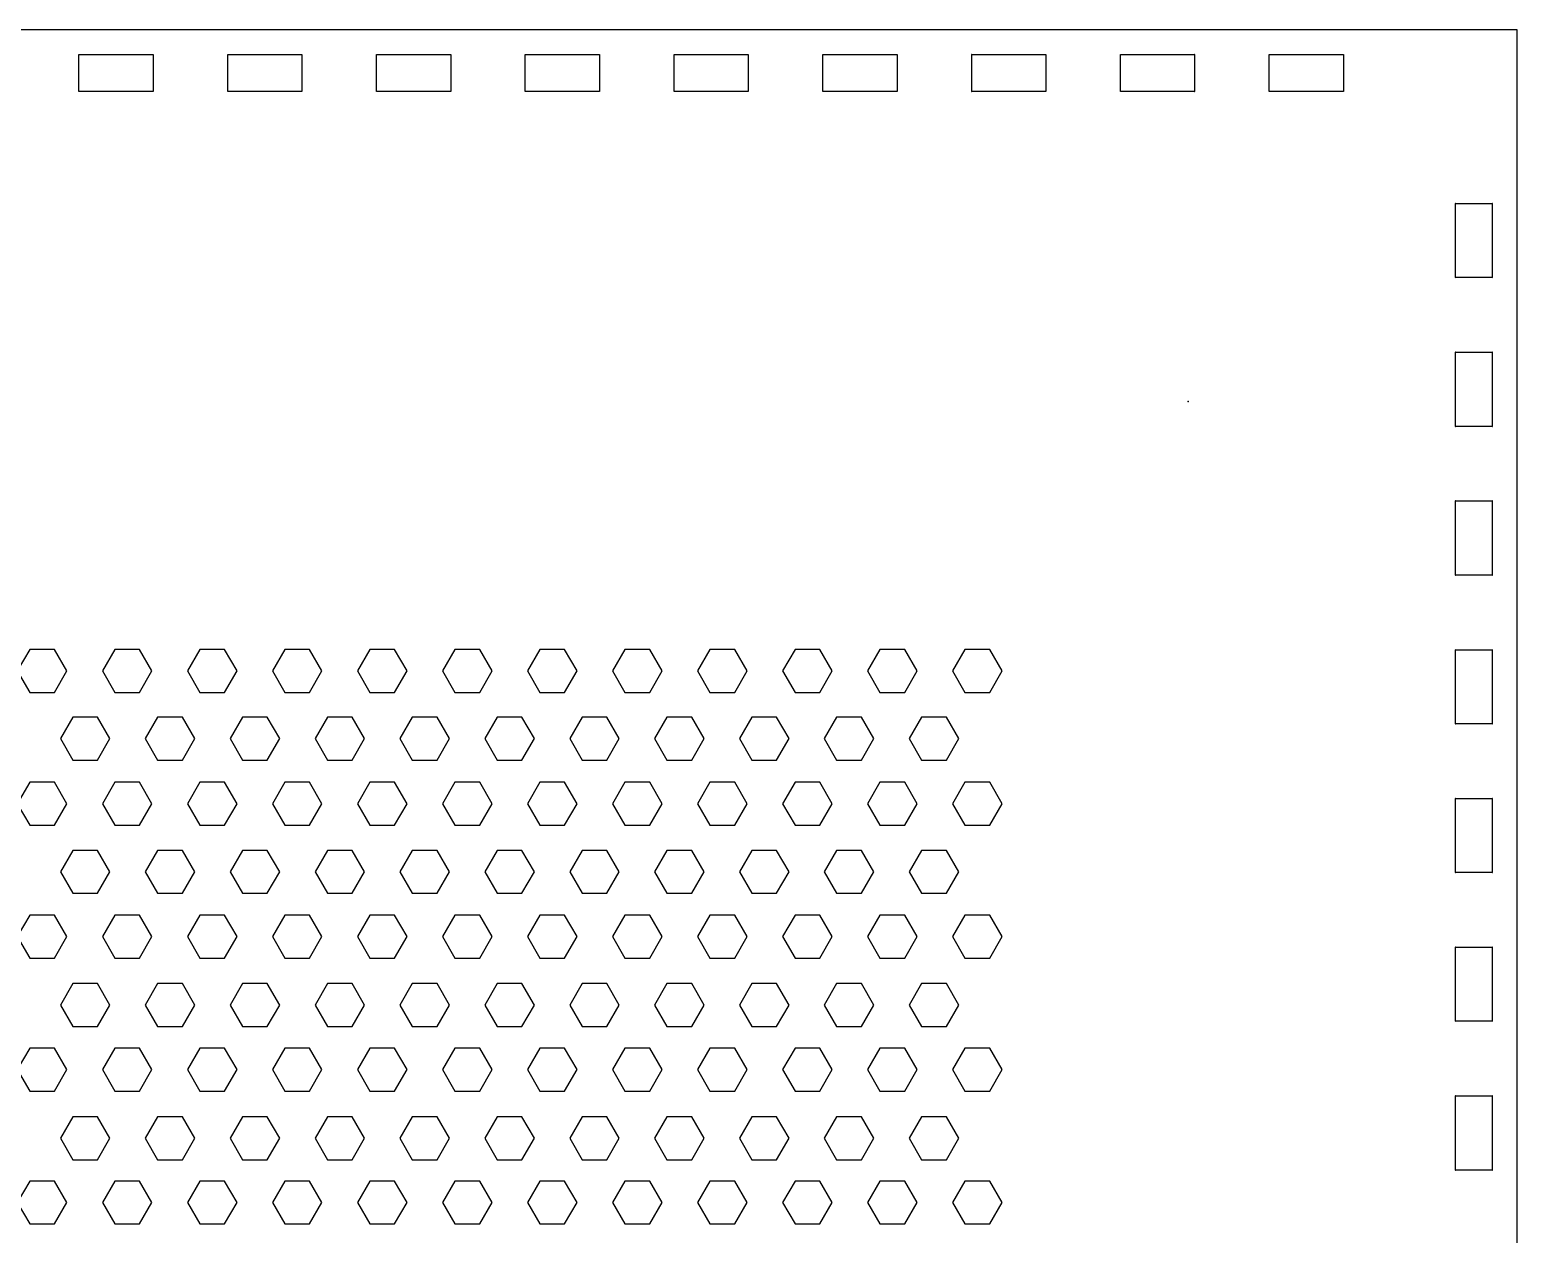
# Model space of a CAD drawing. Header units: millimetres. Extents: x 0 to 382, y -305 to 30.
# Drawn here: x 261.6 to 381.5, y -97.2 to 0 of the extents above; entities that cross this region are included whole.
import ezdxf

# ---------------------------------------------------------------- set-up
doc = ezdxf.new("R2010")
doc.units = ezdxf.units.MM
doc.header["$MEASUREMENT"] = 0
for name, color, linetype in [('boite_babycare v9_Sketch1', 7, 'Continuous'), ('boite_babycare v9_Sketch11', 7, 'Continuous'), ('boite_babycare v9_Sketch3', 7, 'Continuous')]:
    doc.layers.add(name, color=color, linetype=linetype)

msp = doc.modelspace()

# ---------------------------------------------------------------- linework, layer by layer
at = {"layer": 'boite_babycare v9_Sketch1'}
for p, q in [((381.53, 0), (191.53, 0)), ((381.54, -190.01), (381.54, -0.01)), ((265.54, -2.01), (268.53, -2.01)), ((265.54, -4.99), (265.54, -2.01)), ((268.53, -2.01), (271.52, -2.01)), ((271.52, -2.01), (271.52, -4.99)), ((277.54, -2.01), (280.53, -2.01)), ((277.54, -4.99), (277.54, -2.01)), ((280.53, -2.01), (283.52, -2.01)), ((283.52, -2.01), (283.52, -4.99)), ((289.54, -4.99), (289.54, -2.01)), ((289.54, -2.01), (292.53, -2.01)), ((292.53, -2.01), (295.52, -2.01)), ((295.52, -2.01), (295.52, -4.99)), ((301.54, -4.99), (301.54, -2.01)), ((301.54, -2.01), (304.53, -2.01)), ((304.53, -2.01), (307.52, -2.01)), ((307.52, -2.01), (307.52, -4.99)), ((313.54, -4.99), (313.54, -2.01)), ((313.54, -2.01), (316.53, -2.01)), ((316.53, -2.01), (319.52, -2.01)), ((319.52, -2.01), (319.52, -4.99)), ((325.54, -4.99), (325.54, -2.01)), ((325.54, -2.01), (328.53, -2.01)), ((328.53, -2.01), (331.52, -2.01)), ((331.52, -2.01), (331.52, -4.99)), ((337.54, -2.01), (340.53, -2.01)), ((337.54, -4.99), (337.54, -2.01)), ((340.53, -2.01), (343.52, -2.01)), ((343.52, -2.01), (343.52, -4.99)), ((349.54, -4.99), (349.54, -2.01)), ((349.54, -2.01), (352.53, -2.01)), ((352.53, -2.01), (355.52, -2.01)), ((355.52, -2.01), (355.52, -4.99)), ((361.54, -4.99), (361.54, -2.01)), ((361.54, -2.01), (364.53, -2.01)), ((364.53, -2.01), (367.52, -2.01)), ((367.52, -2.01), (367.52, -4.99)), ((271.52, -4.99), (265.54, -4.99)), ((283.52, -4.99), (277.54, -4.99)), ((295.52, -4.99), (289.54, -4.99)), ((307.52, -4.99), (301.54, -4.99)), ((319.52, -4.99), (313.54, -4.99)), ((331.52, -4.99), (325.54, -4.99)), ((343.52, -4.99), (337.54, -4.99)), ((355.52, -4.99), (349.54, -4.99)), ((367.52, -4.99), (361.54, -4.99)), ((376.55, -14.02), (379.53, -14.02)), ((376.55, -20), (376.55, -14.02)), ((379.53, -14.02), (379.53, -17.01)), ((379.53, -17.01), (379.53, -20)), ((379.53, -20), (376.55, -20)), ((376.55, -26.02), (379.53, -26.02)), ((376.55, -32), (376.55, -26.02)), ((379.53, -26.02), (379.53, -29.01)), ((379.53, -29.01), (379.53, -32)), ((379.53, -32), (376.55, -32)), ((376.55, -44), (376.55, -38.02)), ((376.55, -38.02), (379.53, -38.02)), ((379.53, -38.02), (379.53, -41.01)), ((379.53, -41.01), (379.53, -44)), ((379.53, -44), (376.55, -44)), ((376.55, -50.02), (379.53, -50.02)), ((376.55, -56), (376.55, -50.02)), ((379.53, -50.02), (379.53, -53.01)), ((379.53, -53.01), (379.53, -56)), ((379.53, -56), (376.55, -56)), ((376.55, -62.02), (379.53, -62.02)), ((376.55, -68), (376.55, -62.02)), ((379.53, -62.02), (379.53, -65.01)), ((379.53, -65.01), (379.53, -68)), ((379.53, -68), (376.55, -68)), ((376.55, -80), (376.55, -74.02)), ((376.55, -74.02), (379.53, -74.02)), ((379.53, -74.02), (379.53, -77.01)), ((379.53, -77.01), (379.53, -80)), ((379.53, -80), (376.55, -80)), ((376.55, -92), (376.55, -86.02)), ((376.55, -86.02), (379.53, -86.02)), ((379.53, -86.02), (379.53, -89.01)), ((379.53, -89.01), (379.53, -92)), ((379.53, -92), (376.55, -92))]:
    msp.add_line(p, q, dxfattribs=at)
for points in [[(381.54, -0.01), (381.54, 0), (381.54, 0), (381.53, 0)], [(265.54, -2.01), (265.54, -2), (265.53, -2.01), (265.54, -2.01)], [(271.52, -2.01), (271.53, -2.01), (271.52, -2), (271.52, -2.01)], [(277.54, -2.01), (277.54, -2), (277.53, -2.01), (277.54, -2.01)], [(283.52, -2.01), (283.53, -2.01), (283.52, -2), (283.52, -2.01)], [(289.54, -2.01), (289.54, -2), (289.53, -2.01), (289.54, -2.01)], [(295.52, -2.01), (295.53, -2.01), (295.52, -2), (295.52, -2.01)], [(301.54, -2.01), (301.54, -2), (301.53, -2.01), (301.54, -2.01)], [(307.52, -2.01), (307.53, -2.01), (307.52, -2), (307.52, -2.01)], [(313.54, -2.01), (313.54, -2), (313.53, -2.01), (313.54, -2.01)], [(319.52, -2.01), (319.53, -2.01), (319.52, -2), (319.52, -2.01)], [(325.54, -2.01), (325.54, -2), (325.53, -2.01), (325.54, -2.01)], [(331.52, -2.01), (331.53, -2.01), (331.52, -2), (331.52, -2.01)], [(337.54, -2.01), (337.54, -2), (337.53, -2.01), (337.54, -2.01)], [(343.52, -2.01), (343.53, -2.01), (343.52, -2), (343.52, -2.01)], [(349.54, -2.01), (349.54, -2), (349.53, -2.01), (349.54, -2.01)], [(355.52, -2.01), (355.53, -2.01), (355.52, -2), (355.52, -2.01)], [(361.54, -2.01), (361.54, -2), (361.53, -2.01), (361.54, -2.01)], [(367.52, -2.01), (367.53, -2.01), (367.52, -2), (367.52, -2.01)], [(265.54, -4.99), (265.53, -4.99), (265.54, -5), (265.54, -4.99)], [(271.52, -4.99), (271.52, -5), (271.53, -4.99), (271.52, -4.99)], [(277.54, -4.99), (277.53, -4.99), (277.54, -5), (277.54, -4.99)], [(283.52, -4.99), (283.52, -5), (283.53, -4.99), (283.52, -4.99)], [(289.54, -4.99), (289.53, -4.99), (289.54, -5), (289.54, -4.99)], [(295.52, -4.99), (295.52, -5), (295.53, -4.99), (295.52, -4.99)], [(301.54, -4.99), (301.53, -4.99), (301.54, -5), (301.54, -4.99)], [(307.52, -4.99), (307.52, -5), (307.53, -4.99), (307.52, -4.99)], [(313.54, -4.99), (313.53, -4.99), (313.54, -5), (313.54, -4.99)], [(319.52, -4.99), (319.52, -5), (319.53, -4.99), (319.52, -4.99)], [(325.54, -4.99), (325.53, -4.99), (325.54, -5), (325.54, -4.99)], [(331.52, -4.99), (331.52, -5), (331.53, -4.99), (331.52, -4.99)], [(337.54, -4.99), (337.53, -4.99), (337.54, -5), (337.54, -4.99)], [(343.52, -4.99), (343.52, -5), (343.53, -4.99), (343.52, -4.99)], [(349.54, -4.99), (349.53, -4.99), (349.54, -5), (349.54, -4.99)], [(355.52, -4.99), (355.52, -5), (355.53, -4.99), (355.52, -4.99)], [(361.54, -4.99), (361.53, -4.99), (361.54, -5), (361.54, -4.99)], [(367.52, -4.99), (367.52, -5), (367.53, -4.99), (367.52, -4.99)], [(376.55, -14.02), (376.55, -14.01), (376.54, -14.02), (376.55, -14.02)], [(379.53, -14.02), (379.54, -14.02), (379.53, -14.01), (379.53, -14.02)], [(376.55, -20), (376.54, -20), (376.55, -20.01), (376.55, -20)], [(379.53, -20), (379.53, -20.01), (379.54, -20), (379.53, -20)], [(376.55, -26.02), (376.55, -26.01), (376.54, -26.02), (376.55, -26.02)], [(379.53, -26.02), (379.54, -26.02), (379.53, -26.01), (379.53, -26.02)], [(376.55, -32), (376.54, -32), (376.55, -32.01), (376.55, -32)], [(379.53, -32), (379.53, -32.01), (379.54, -32), (379.53, -32)], [(376.55, -38.02), (376.55, -38.01), (376.54, -38.02), (376.55, -38.02)], [(379.53, -38.02), (379.54, -38.02), (379.53, -38.01), (379.53, -38.02)], [(376.55, -44), (376.54, -44), (376.55, -44.01), (376.55, -44)], [(379.53, -44), (379.53, -44.01), (379.54, -44), (379.53, -44)], [(376.55, -50.02), (376.55, -50.01), (376.54, -50.02), (376.55, -50.02)], [(379.53, -50.02), (379.54, -50.02), (379.53, -50.01), (379.53, -50.02)], [(376.55, -56), (376.54, -56), (376.55, -56.01), (376.55, -56)], [(379.53, -56), (379.53, -56.01), (379.54, -56), (379.53, -56)], [(376.55, -62.02), (376.55, -62.01), (376.54, -62.02), (376.55, -62.02)], [(379.53, -62.02), (379.54, -62.02), (379.53, -62.01), (379.53, -62.02)], [(376.55, -68), (376.54, -68), (376.55, -68.01), (376.55, -68)], [(379.53, -68), (379.53, -68.01), (379.54, -68), (379.53, -68)], [(376.55, -74.02), (376.55, -74.01), (376.54, -74.02), (376.55, -74.02)], [(379.53, -74.02), (379.54, -74.02), (379.53, -74.01), (379.53, -74.02)], [(376.55, -80), (376.54, -80), (376.55, -80.01), (376.55, -80)], [(379.53, -80), (379.53, -80.01), (379.54, -80), (379.53, -80)], [(376.55, -86.02), (376.55, -86.01), (376.54, -86.02), (376.55, -86.02)], [(379.53, -86.02), (379.54, -86.02), (379.53, -86.01), (379.53, -86.02)], [(376.55, -92), (376.54, -92), (376.55, -92.01), (376.55, -92)], [(379.53, -92), (379.53, -92.01), (379.54, -92), (379.53, -92)]]:
    msp.add_open_spline(points, degree=3, dxfattribs=at)
at = {"layer": 'boite_babycare v9_Sketch11'}
for p, q in [((261.57, -50), (260.57, -51.73)), ((261.57, -50), (260.57, -51.73)), ((263.57, -50), (261.57, -50)), ((263.57, -50), (261.57, -50)), ((264.57, -51.73), (263.57, -50)), ((264.57, -51.73), (263.57, -50)), ((268.43, -50), (267.43, -51.73)), ((268.43, -50), (267.43, -51.73)), ((270.43, -50), (268.43, -50)), ((270.43, -50), (268.43, -50)), ((271.43, -51.73), (270.43, -50)), ((271.43, -51.73), (270.43, -50)), ((275.29, -50), (274.29, -51.73)), ((275.29, -50), (274.29, -51.73)), ((277.29, -50), (275.29, -50)), ((277.29, -50), (275.29, -50)), ((278.29, -51.73), (277.29, -50)), ((278.29, -51.73), (277.29, -50)), ((282.14, -50), (281.14, -51.73)), ((282.14, -50), (281.14, -51.73)), ((284.14, -50), (282.14, -50)), ((284.14, -50), (282.14, -50)), ((285.14, -51.73), (284.14, -50)), ((285.14, -51.73), (284.14, -50)), ((289, -50), (288, -51.73)), ((289, -50), (288, -51.73)), ((291, -50), (289, -50)), ((291, -50), (289, -50)), ((292, -51.73), (291, -50)), ((292, -51.73), (291, -50)), ((295.86, -50), (294.86, -51.73)), ((295.86, -50), (294.86, -51.73)), ((297.86, -50), (295.86, -50)), ((297.86, -50), (295.86, -50)), ((298.86, -51.73), (297.86, -50)), ((298.86, -51.73), (297.86, -50)), ((302.71, -50), (301.71, -51.73)), ((302.71, -50), (301.71, -51.73)), ((304.71, -50), (302.71, -50)), ((304.71, -50), (302.71, -50)), ((305.71, -51.73), (304.71, -50)), ((305.71, -51.73), (304.71, -50)), ((309.57, -50), (308.57, -51.73)), ((309.57, -50), (308.57, -51.73)), ((311.57, -50), (309.57, -50)), ((311.57, -50), (309.57, -50)), ((312.57, -51.73), (311.57, -50)), ((312.57, -51.73), (311.57, -50)), ((316.43, -50), (315.43, -51.73)), ((316.43, -50), (315.43, -51.73)), ((318.43, -50), (316.43, -50)), ((318.43, -50), (316.43, -50)), ((319.43, -51.73), (318.43, -50)), ((319.43, -51.73), (318.43, -50)), ((323.29, -50), (322.29, -51.73)), ((323.29, -50), (322.29, -51.73)), ((325.29, -50), (323.29, -50)), ((325.29, -50), (323.29, -50)), ((326.29, -51.73), (325.29, -50)), ((326.29, -51.73), (325.29, -50)), ((330.14, -50), (329.14, -51.73)), ((330.14, -50), (329.14, -51.73)), ((332.14, -50), (330.14, -50)), ((332.14, -50), (330.14, -50)), ((333.14, -51.73), (332.14, -50)), ((333.14, -51.73), (332.14, -50)), ((337, -50), (336, -51.73)), ((337, -50), (336, -51.73)), ((339, -50), (337, -50)), ((339, -50), (337, -50)), ((340, -51.73), (339, -50)), ((340, -51.73), (339, -50)), ((260.57, -51.73), (261.57, -53.46)), ((260.57, -51.73), (261.57, -53.46)), ((263.57, -53.46), (264.57, -51.73)), ((263.57, -53.46), (264.57, -51.73)), ((267.43, -51.73), (268.43, -53.46)), ((267.43, -51.73), (268.43, -53.46)), ((270.43, -53.46), (271.43, -51.73)), ((270.43, -53.46), (271.43, -51.73)), ((274.29, -51.73), (275.29, -53.46)), ((274.29, -51.73), (275.29, -53.46)), ((277.29, -53.46), (278.29, -51.73)), ((277.29, -53.46), (278.29, -51.73)), ((281.14, -51.73), (282.14, -53.46)), ((281.14, -51.73), (282.14, -53.46)), ((284.14, -53.46), (285.14, -51.73)), ((284.14, -53.46), (285.14, -51.73)), ((288, -51.73), (289, -53.46)), ((288, -51.73), (289, -53.46)), ((291, -53.46), (292, -51.73)), ((291, -53.46), (292, -51.73)), ((294.86, -51.73), (295.86, -53.46)), ((294.86, -51.73), (295.86, -53.46)), ((297.86, -53.46), (298.86, -51.73)), ((297.86, -53.46), (298.86, -51.73)), ((301.71, -51.73), (302.71, -53.46)), ((301.71, -51.73), (302.71, -53.46)), ((304.71, -53.46), (305.71, -51.73)), ((304.71, -53.46), (305.71, -51.73)), ((308.57, -51.73), (309.57, -53.46)), ((308.57, -51.73), (309.57, -53.46)), ((311.57, -53.46), (312.57, -51.73)), ((311.57, -53.46), (312.57, -51.73)), ((315.43, -51.73), (316.43, -53.46)), ((315.43, -51.73), (316.43, -53.46)), ((318.43, -53.46), (319.43, -51.73)), ((318.43, -53.46), (319.43, -51.73)), ((322.29, -51.73), (323.29, -53.46)), ((322.29, -51.73), (323.29, -53.46)), ((325.29, -53.46), (326.29, -51.73)), ((325.29, -53.46), (326.29, -51.73)), ((329.14, -51.73), (330.14, -53.46)), ((329.14, -51.73), (330.14, -53.46)), ((332.14, -53.46), (333.14, -51.73)), ((332.14, -53.46), (333.14, -51.73)), ((336, -51.73), (337, -53.46)), ((336, -51.73), (337, -53.46)), ((339, -53.46), (340, -51.73)), ((339, -53.46), (340, -51.73)), ((261.57, -53.46), (263.57, -53.46)), ((261.57, -53.46), (263.57, -53.46)), ((268.43, -53.46), (270.43, -53.46)), ((268.43, -53.46), (270.43, -53.46)), ((275.29, -53.46), (277.29, -53.46)), ((275.29, -53.46), (277.29, -53.46)), ((282.14, -53.46), (284.14, -53.46)), ((282.14, -53.46), (284.14, -53.46)), ((289, -53.46), (291, -53.46)), ((289, -53.46), (291, -53.46)), ((295.86, -53.46), (297.86, -53.46)), ((295.86, -53.46), (297.86, -53.46)), ((302.71, -53.46), (304.71, -53.46)), ((302.71, -53.46), (304.71, -53.46)), ((309.57, -53.46), (311.57, -53.46)), ((309.57, -53.46), (311.57, -53.46)), ((316.43, -53.46), (318.43, -53.46)), ((316.43, -53.46), (318.43, -53.46)), ((323.29, -53.46), (325.29, -53.46)), ((323.29, -53.46), (325.29, -53.46)), ((330.14, -53.46), (332.14, -53.46)), ((330.14, -53.46), (332.14, -53.46)), ((337, -53.46), (339, -53.46)), ((337, -53.46), (339, -53.46)), ((265.04, -55.46), (264.04, -57.19)), ((265.04, -55.46), (264.04, -57.19)), ((267.04, -55.46), (265.04, -55.46)), ((267.04, -55.46), (265.04, -55.46)), ((268.04, -57.19), (267.04, -55.46)), ((268.04, -57.19), (267.04, -55.46)), ((271.88, -55.46), (270.88, -57.19)), ((271.88, -55.46), (270.88, -57.19)), ((273.88, -55.46), (271.88, -55.46)), ((273.88, -55.46), (271.88, -55.46)), ((274.88, -57.19), (273.88, -55.46)), ((274.88, -57.19), (273.88, -55.46)), ((278.73, -55.46), (277.73, -57.19)), ((278.73, -55.46), (277.73, -57.19)), ((280.73, -55.46), (278.73, -55.46)), ((280.73, -55.46), (278.73, -55.46)), ((281.73, -57.19), (280.73, -55.46)), ((281.73, -57.19), (280.73, -55.46)), ((285.58, -55.46), (284.58, -57.19)), ((285.58, -55.46), (284.58, -57.19)), ((287.58, -55.46), (285.58, -55.46)), ((287.58, -55.46), (285.58, -55.46)), ((288.58, -57.19), (287.58, -55.46)), ((288.58, -57.19), (287.58, -55.46)), ((292.42, -55.46), (291.42, -57.19)), ((292.42, -55.46), (291.42, -57.19)), ((294.42, -55.46), (292.42, -55.46)), ((294.42, -55.46), (292.42, -55.46)), ((295.42, -57.19), (294.42, -55.46)), ((295.42, -57.19), (294.42, -55.46)), ((299.27, -55.46), (298.27, -57.19)), ((299.27, -55.46), (298.27, -57.19)), ((301.27, -55.46), (299.27, -55.46)), ((301.27, -55.46), (299.27, -55.46)), ((302.27, -57.19), (301.27, -55.46)), ((302.27, -57.19), (301.27, -55.46)), ((306.12, -55.46), (305.12, -57.19)), ((306.12, -55.46), (305.12, -57.19)), ((308.12, -55.46), (306.12, -55.46)), ((308.12, -55.46), (306.12, -55.46)), ((309.12, -57.19), (308.12, -55.46)), ((309.12, -57.19), (308.12, -55.46)), ((312.96, -55.46), (311.96, -57.19)), ((312.96, -55.46), (311.96, -57.19)), ((314.96, -55.46), (312.96, -55.46)), ((314.96, -55.46), (312.96, -55.46)), ((315.96, -57.19), (314.96, -55.46)), ((315.96, -57.19), (314.96, -55.46)), ((319.81, -55.46), (318.81, -57.19)), ((319.81, -55.46), (318.81, -57.19)), ((321.81, -55.46), (319.81, -55.46)), ((321.81, -55.46), (319.81, -55.46)), ((322.81, -57.19), (321.81, -55.46)), ((322.81, -57.19), (321.81, -55.46)), ((326.65, -55.46), (325.65, -57.19)), ((326.65, -55.46), (325.65, -57.19)), ((328.65, -55.46), (326.65, -55.46)), ((328.65, -55.46), (326.65, -55.46)), ((329.65, -57.19), (328.65, -55.46)), ((329.65, -57.19), (328.65, -55.46)), ((333.5, -55.46), (332.5, -57.19)), ((333.5, -55.46), (332.5, -57.19)), ((335.5, -55.46), (333.5, -55.46)), ((335.5, -55.46), (333.5, -55.46)), ((336.5, -57.19), (335.5, -55.46)), ((336.5, -57.19), (335.5, -55.46)), ((264.04, -57.19), (265.04, -58.92)), ((264.04, -57.19), (265.04, -58.92)), ((267.04, -58.92), (268.04, -57.19)), ((267.04, -58.92), (268.04, -57.19)), ((270.88, -57.19), (271.88, -58.92)), ((270.88, -57.19), (271.88, -58.92)), ((273.88, -58.92), (274.88, -57.19)), ((273.88, -58.92), (274.88, -57.19)), ((277.73, -57.19), (278.73, -58.92)), ((277.73, -57.19), (278.73, -58.92)), ((280.73, -58.92), (281.73, -57.19)), ((280.73, -58.92), (281.73, -57.19)), ((284.58, -57.19), (285.58, -58.92)), ((284.58, -57.19), (285.58, -58.92)), ((287.58, -58.92), (288.58, -57.19)), ((287.58, -58.92), (288.58, -57.19)), ((291.42, -57.19), (292.42, -58.92)), ((291.42, -57.19), (292.42, -58.92)), ((294.42, -58.92), (295.42, -57.19)), ((294.42, -58.92), (295.42, -57.19)), ((298.27, -57.19), (299.27, -58.92)), ((298.27, -57.19), (299.27, -58.92)), ((301.27, -58.92), (302.27, -57.19)), ((301.27, -58.92), (302.27, -57.19)), ((305.12, -57.19), (306.12, -58.92)), ((305.12, -57.19), (306.12, -58.92)), ((308.12, -58.92), (309.12, -57.19)), ((308.12, -58.92), (309.12, -57.19)), ((311.96, -57.19), (312.96, -58.92)), ((311.96, -57.19), (312.96, -58.92)), ((314.96, -58.92), (315.96, -57.19)), ((314.96, -58.92), (315.96, -57.19)), ((318.81, -57.19), (319.81, -58.92)), ((318.81, -57.19), (319.81, -58.92)), ((321.81, -58.92), (322.81, -57.19)), ((321.81, -58.92), (322.81, -57.19)), ((325.65, -57.19), (326.65, -58.92)), ((325.65, -57.19), (326.65, -58.92)), ((328.65, -58.92), (329.65, -57.19)), ((328.65, -58.92), (329.65, -57.19)), ((332.5, -57.19), (333.5, -58.92)), ((332.5, -57.19), (333.5, -58.92)), ((335.5, -58.92), (336.5, -57.19)), ((335.5, -58.92), (336.5, -57.19)), ((265.04, -58.92), (267.04, -58.92)), ((265.04, -58.92), (267.04, -58.92)), ((271.88, -58.92), (273.88, -58.92)), ((271.88, -58.92), (273.88, -58.92)), ((278.73, -58.92), (280.73, -58.92)), ((278.73, -58.92), (280.73, -58.92)), ((285.58, -58.92), (287.58, -58.92)), ((285.58, -58.92), (287.58, -58.92)), ((292.42, -58.92), (294.42, -58.92)), ((292.42, -58.92), (294.42, -58.92)), ((299.27, -58.92), (301.27, -58.92)), ((299.27, -58.92), (301.27, -58.92)), ((306.12, -58.92), (308.12, -58.92)), ((306.12, -58.92), (308.12, -58.92)), ((312.96, -58.92), (314.96, -58.92)), ((312.96, -58.92), (314.96, -58.92)), ((319.81, -58.92), (321.81, -58.92)), ((319.81, -58.92), (321.81, -58.92)), ((326.65, -58.92), (328.65, -58.92)), ((326.65, -58.92), (328.65, -58.92)), ((333.5, -58.92), (335.5, -58.92)), ((333.5, -58.92), (335.5, -58.92)), ((261.57, -60.72), (260.57, -62.45)), ((263.57, -60.72), (261.57, -60.72)), ((264.57, -62.45), (263.57, -60.72)), ((268.43, -60.72), (267.43, -62.45)), ((270.43, -60.72), (268.43, -60.72)), ((271.43, -62.45), (270.43, -60.72)), ((275.29, -60.72), (274.29, -62.45)), ((277.29, -60.72), (275.29, -60.72)), ((278.29, -62.45), (277.29, -60.72)), ((282.14, -60.72), (281.14, -62.45)), ((284.14, -60.72), (282.14, -60.72)), ((285.14, -62.45), (284.14, -60.72)), ((289, -60.72), (288, -62.45)), ((291, -60.72), (289, -60.72)), ((292, -62.45), (291, -60.72)), ((295.86, -60.72), (294.86, -62.45)), ((297.86, -60.72), (295.86, -60.72)), ((298.86, -62.45), (297.86, -60.72)), ((302.71, -60.72), (301.71, -62.45)), ((304.71, -60.72), (302.71, -60.72)), ((305.71, -62.45), (304.71, -60.72)), ((309.57, -60.72), (308.57, -62.45)), ((311.57, -60.72), (309.57, -60.72)), ((312.57, -62.45), (311.57, -60.72)), ((316.43, -60.72), (315.43, -62.45)), ((318.43, -60.72), (316.43, -60.72)), ((319.43, -62.45), (318.43, -60.72)), ((323.29, -60.72), (322.29, -62.45)), ((325.29, -60.72), (323.29, -60.72)), ((326.29, -62.45), (325.29, -60.72)), ((330.14, -60.72), (329.14, -62.45)), ((332.14, -60.72), (330.14, -60.72)), ((333.14, -62.45), (332.14, -60.72)), ((337, -60.72), (336, -62.45)), ((339, -60.72), (337, -60.72)), ((340, -62.45), (339, -60.72)), ((260.57, -62.45), (261.57, -64.18)), ((263.57, -64.18), (264.57, -62.45)), ((267.43, -62.45), (268.43, -64.18)), ((270.43, -64.18), (271.43, -62.45)), ((274.29, -62.45), (275.29, -64.18)), ((277.29, -64.18), (278.29, -62.45)), ((281.14, -62.45), (282.14, -64.18)), ((284.14, -64.18), (285.14, -62.45)), ((288, -62.45), (289, -64.18)), ((291, -64.18), (292, -62.45)), ((294.86, -62.45), (295.86, -64.18)), ((297.86, -64.18), (298.86, -62.45)), ((301.71, -62.45), (302.71, -64.18)), ((304.71, -64.18), (305.71, -62.45)), ((308.57, -62.45), (309.57, -64.18)), ((311.57, -64.18), (312.57, -62.45)), ((315.43, -62.45), (316.43, -64.18)), ((318.43, -64.18), (319.43, -62.45)), ((322.29, -62.45), (323.29, -64.18)), ((325.29, -64.18), (326.29, -62.45)), ((329.14, -62.45), (330.14, -64.18)), ((332.14, -64.18), (333.14, -62.45)), ((336, -62.45), (337, -64.18)), ((339, -64.18), (340, -62.45)), ((261.57, -64.18), (263.57, -64.18)), ((268.43, -64.18), (270.43, -64.18)), ((275.29, -64.18), (277.29, -64.18)), ((282.14, -64.18), (284.14, -64.18)), ((289, -64.18), (291, -64.18)), ((295.86, -64.18), (297.86, -64.18)), ((302.71, -64.18), (304.71, -64.18)), ((309.57, -64.18), (311.57, -64.18)), ((316.43, -64.18), (318.43, -64.18)), ((323.29, -64.18), (325.29, -64.18)), ((330.14, -64.18), (332.14, -64.18)), ((337, -64.18), (339, -64.18)), ((265.04, -66.21), (264.04, -67.94)), ((267.04, -66.21), (265.04, -66.21)), ((268.04, -67.94), (267.04, -66.21)), ((271.88, -66.21), (270.88, -67.94)), ((273.88, -66.21), (271.88, -66.21)), ((274.88, -67.94), (273.88, -66.21)), ((278.73, -66.21), (277.73, -67.94)), ((280.73, -66.21), (278.73, -66.21)), ((281.73, -67.94), (280.73, -66.21)), ((285.58, -66.21), (284.58, -67.94)), ((287.58, -66.21), (285.58, -66.21)), ((288.58, -67.94), (287.58, -66.21)), ((292.42, -66.21), (291.42, -67.94)), ((294.42, -66.21), (292.42, -66.21)), ((295.42, -67.94), (294.42, -66.21)), ((299.27, -66.21), (298.27, -67.94)), ((301.27, -66.21), (299.27, -66.21)), ((302.27, -67.94), (301.27, -66.21)), ((306.12, -66.21), (305.12, -67.94)), ((308.12, -66.21), (306.12, -66.21)), ((309.12, -67.94), (308.12, -66.21)), ((312.96, -66.21), (311.96, -67.94)), ((314.96, -66.21), (312.96, -66.21)), ((315.96, -67.94), (314.96, -66.21)), ((319.81, -66.21), (318.81, -67.94)), ((321.81, -66.21), (319.81, -66.21)), ((322.81, -67.94), (321.81, -66.21)), ((326.65, -66.21), (325.65, -67.94)), ((328.65, -66.21), (326.65, -66.21)), ((329.65, -67.94), (328.65, -66.21)), ((333.5, -66.21), (332.5, -67.94)), ((335.5, -66.21), (333.5, -66.21)), ((336.5, -67.94), (335.5, -66.21)), ((264.04, -67.94), (265.04, -69.67)), ((267.04, -69.67), (268.04, -67.94)), ((270.88, -67.94), (271.88, -69.67)), ((273.88, -69.67), (274.88, -67.94)), ((277.73, -67.94), (278.73, -69.67)), ((280.73, -69.67), (281.73, -67.94)), ((284.58, -67.94), (285.58, -69.67)), ((287.58, -69.67), (288.58, -67.94)), ((291.42, -67.94), (292.42, -69.67)), ((294.42, -69.67), (295.42, -67.94)), ((298.27, -67.94), (299.27, -69.67)), ((301.27, -69.67), (302.27, -67.94)), ((305.12, -67.94), (306.12, -69.67)), ((308.12, -69.67), (309.12, -67.94)), ((311.96, -67.94), (312.96, -69.67)), ((314.96, -69.67), (315.96, -67.94)), ((318.81, -67.94), (319.81, -69.67)), ((321.81, -69.67), (322.81, -67.94)), ((325.65, -67.94), (326.65, -69.67)), ((328.65, -69.67), (329.65, -67.94)), ((332.5, -67.94), (333.5, -69.67)), ((335.5, -69.67), (336.5, -67.94)), ((265.04, -69.67), (267.04, -69.67)), ((271.88, -69.67), (273.88, -69.67)), ((278.73, -69.67), (280.73, -69.67)), ((285.58, -69.67), (287.58, -69.67)), ((292.42, -69.67), (294.42, -69.67)), ((299.27, -69.67), (301.27, -69.67)), ((306.12, -69.67), (308.12, -69.67)), ((312.96, -69.67), (314.96, -69.67)), ((319.81, -69.67), (321.81, -69.67)), ((326.65, -69.67), (328.65, -69.67)), ((333.5, -69.67), (335.5, -69.67)), ((261.57, -71.44), (260.57, -73.17)), ((263.57, -71.44), (261.57, -71.44)), ((264.57, -73.17), (263.57, -71.44)), ((268.43, -71.44), (267.43, -73.17)), ((270.43, -71.44), (268.43, -71.44)), ((271.43, -73.17), (270.43, -71.44)), ((275.29, -71.44), (274.29, -73.17)), ((277.29, -71.44), (275.29, -71.44)), ((278.29, -73.17), (277.29, -71.44)), ((282.14, -71.44), (281.14, -73.17)), ((284.14, -71.44), (282.14, -71.44)), ((285.14, -73.17), (284.14, -71.44)), ((289, -71.44), (288, -73.17)), ((291, -71.44), (289, -71.44)), ((292, -73.17), (291, -71.44)), ((295.86, -71.44), (294.86, -73.17)), ((297.86, -71.44), (295.86, -71.44)), ((298.86, -73.17), (297.86, -71.44)), ((302.71, -71.44), (301.71, -73.17)), ((304.71, -71.44), (302.71, -71.44)), ((305.71, -73.17), (304.71, -71.44)), ((309.57, -71.44), (308.57, -73.17)), ((311.57, -71.44), (309.57, -71.44)), ((312.57, -73.17), (311.57, -71.44)), ((316.43, -71.44), (315.43, -73.17)), ((318.43, -71.44), (316.43, -71.44)), ((319.43, -73.17), (318.43, -71.44)), ((323.29, -71.44), (322.29, -73.17)), ((325.29, -71.44), (323.29, -71.44)), ((326.29, -73.17), (325.29, -71.44)), ((330.14, -71.44), (329.14, -73.17)), ((332.14, -71.44), (330.14, -71.44)), ((333.14, -73.17), (332.14, -71.44)), ((337, -71.44), (336, -73.17)), ((339, -71.44), (337, -71.44)), ((340, -73.17), (339, -71.44)), ((260.57, -73.17), (261.57, -74.91)), ((263.57, -74.91), (264.57, -73.17)), ((267.43, -73.17), (268.43, -74.91)), ((270.43, -74.91), (271.43, -73.17)), ((274.29, -73.17), (275.29, -74.91)), ((277.29, -74.91), (278.29, -73.17)), ((281.14, -73.17), (282.14, -74.91)), ((284.14, -74.91), (285.14, -73.17)), ((288, -73.17), (289, -74.91)), ((291, -74.91), (292, -73.17)), ((294.86, -73.17), (295.86, -74.91)), ((297.86, -74.91), (298.86, -73.17)), ((301.71, -73.17), (302.71, -74.91)), ((304.71, -74.91), (305.71, -73.17)), ((308.57, -73.17), (309.57, -74.91)), ((311.57, -74.91), (312.57, -73.17)), ((315.43, -73.17), (316.43, -74.91)), ((318.43, -74.91), (319.43, -73.17)), ((322.29, -73.17), (323.29, -74.91)), ((325.29, -74.91), (326.29, -73.17)), ((329.14, -73.17), (330.14, -74.91)), ((332.14, -74.91), (333.14, -73.17)), ((336, -73.17), (337, -74.91)), ((339, -74.91), (340, -73.17)), ((261.57, -74.91), (263.57, -74.91)), ((268.43, -74.91), (270.43, -74.91)), ((275.29, -74.91), (277.29, -74.91)), ((282.14, -74.91), (284.14, -74.91)), ((289, -74.91), (291, -74.91)), ((295.86, -74.91), (297.86, -74.91)), ((302.71, -74.91), (304.71, -74.91)), ((309.57, -74.91), (311.57, -74.91)), ((316.43, -74.91), (318.43, -74.91)), ((323.29, -74.91), (325.29, -74.91)), ((330.14, -74.91), (332.14, -74.91)), ((337, -74.91), (339, -74.91)), ((265.04, -76.96), (264.04, -78.69)), ((267.04, -76.96), (265.04, -76.96)), ((268.04, -78.69), (267.04, -76.96)), ((271.88, -76.96), (270.88, -78.69)), ((273.88, -76.96), (271.88, -76.96)), ((274.88, -78.69), (273.88, -76.96)), ((278.73, -76.96), (277.73, -78.69)), ((280.73, -76.96), (278.73, -76.96)), ((281.73, -78.69), (280.73, -76.96)), ((285.58, -76.96), (284.58, -78.69)), ((287.58, -76.96), (285.58, -76.96)), ((288.58, -78.69), (287.58, -76.96)), ((292.42, -76.96), (291.42, -78.69)), ((294.42, -76.96), (292.42, -76.96)), ((295.42, -78.69), (294.42, -76.96)), ((299.27, -76.96), (298.27, -78.69)), ((301.27, -76.96), (299.27, -76.96)), ((302.27, -78.69), (301.27, -76.96)), ((306.12, -76.96), (305.12, -78.69)), ((308.12, -76.96), (306.12, -76.96)), ((309.12, -78.69), (308.12, -76.96)), ((312.96, -76.96), (311.96, -78.69)), ((314.96, -76.96), (312.96, -76.96)), ((315.96, -78.69), (314.96, -76.96)), ((319.81, -76.96), (318.81, -78.69)), ((321.81, -76.96), (319.81, -76.96)), ((322.81, -78.69), (321.81, -76.96)), ((326.65, -76.96), (325.65, -78.69)), ((328.65, -76.96), (326.65, -76.96)), ((329.65, -78.69), (328.65, -76.96)), ((333.5, -76.96), (332.5, -78.69)), ((335.5, -76.96), (333.5, -76.96)), ((336.5, -78.69), (335.5, -76.96)), ((264.04, -78.69), (265.04, -80.42)), ((267.04, -80.42), (268.04, -78.69)), ((270.88, -78.69), (271.88, -80.42)), ((273.88, -80.42), (274.88, -78.69)), ((277.73, -78.69), (278.73, -80.42)), ((280.73, -80.42), (281.73, -78.69)), ((284.58, -78.69), (285.58, -80.42)), ((287.58, -80.42), (288.58, -78.69)), ((291.42, -78.69), (292.42, -80.42)), ((294.42, -80.42), (295.42, -78.69)), ((298.27, -78.69), (299.27, -80.42)), ((301.27, -80.42), (302.27, -78.69)), ((305.12, -78.69), (306.12, -80.42)), ((308.12, -80.42), (309.12, -78.69)), ((311.96, -78.69), (312.96, -80.42)), ((314.96, -80.42), (315.96, -78.69)), ((318.81, -78.69), (319.81, -80.42)), ((321.81, -80.42), (322.81, -78.69)), ((325.65, -78.69), (326.65, -80.42)), ((328.65, -80.42), (329.65, -78.69)), ((332.5, -78.69), (333.5, -80.42)), ((335.5, -80.42), (336.5, -78.69)), ((265.04, -80.42), (267.04, -80.42)), ((271.88, -80.42), (273.88, -80.42)), ((278.73, -80.42), (280.73, -80.42)), ((285.58, -80.42), (287.58, -80.42)), ((292.42, -80.42), (294.42, -80.42)), ((299.27, -80.42), (301.27, -80.42)), ((306.12, -80.42), (308.12, -80.42)), ((312.96, -80.42), (314.96, -80.42)), ((319.81, -80.42), (321.81, -80.42)), ((326.65, -80.42), (328.65, -80.42)), ((333.5, -80.42), (335.5, -80.42)), ((261.57, -82.16), (260.57, -83.9)), ((263.57, -82.16), (261.57, -82.16)), ((264.57, -83.9), (263.57, -82.16)), ((268.43, -82.16), (267.43, -83.9)), ((270.43, -82.16), (268.43, -82.16)), ((271.43, -83.9), (270.43, -82.16)), ((275.29, -82.16), (274.29, -83.9)), ((277.29, -82.16), (275.29, -82.16)), ((278.29, -83.9), (277.29, -82.16)), ((282.14, -82.16), (281.14, -83.9)), ((284.14, -82.16), (282.14, -82.16)), ((285.14, -83.9), (284.14, -82.16)), ((289, -82.16), (288, -83.9)), ((291, -82.16), (289, -82.16)), ((292, -83.9), (291, -82.16)), ((295.86, -82.16), (294.86, -83.9)), ((297.86, -82.16), (295.86, -82.16)), ((298.86, -83.9), (297.86, -82.16)), ((302.71, -82.16), (301.71, -83.9)), ((304.71, -82.16), (302.71, -82.16)), ((305.71, -83.9), (304.71, -82.16)), ((309.57, -82.16), (308.57, -83.9)), ((311.57, -82.16), (309.57, -82.16)), ((312.57, -83.9), (311.57, -82.16)), ((316.43, -82.16), (315.43, -83.9)), ((318.43, -82.16), (316.43, -82.16)), ((319.43, -83.9), (318.43, -82.16)), ((323.29, -82.16), (322.29, -83.9)), ((325.29, -82.16), (323.29, -82.16)), ((326.29, -83.9), (325.29, -82.16)), ((330.14, -82.16), (329.14, -83.9)), ((332.14, -82.16), (330.14, -82.16)), ((333.14, -83.9), (332.14, -82.16)), ((337, -82.16), (336, -83.9)), ((339, -82.16), (337, -82.16)), ((340, -83.9), (339, -82.16)), ((260.57, -83.9), (261.57, -85.63)), ((263.57, -85.63), (264.57, -83.9)), ((267.43, -83.9), (268.43, -85.63)), ((270.43, -85.63), (271.43, -83.9)), ((274.29, -83.9), (275.29, -85.63)), ((277.29, -85.63), (278.29, -83.9)), ((281.14, -83.9), (282.14, -85.63)), ((284.14, -85.63), (285.14, -83.9)), ((288, -83.9), (289, -85.63)), ((291, -85.63), (292, -83.9)), ((294.86, -83.9), (295.86, -85.63)), ((297.86, -85.63), (298.86, -83.9)), ((301.71, -83.9), (302.71, -85.63)), ((304.71, -85.63), (305.71, -83.9)), ((308.57, -83.9), (309.57, -85.63)), ((311.57, -85.63), (312.57, -83.9)), ((315.43, -83.9), (316.43, -85.63)), ((318.43, -85.63), (319.43, -83.9)), ((322.29, -83.9), (323.29, -85.63)), ((325.29, -85.63), (326.29, -83.9)), ((329.14, -83.9), (330.14, -85.63)), ((332.14, -85.63), (333.14, -83.9)), ((336, -83.9), (337, -85.63)), ((339, -85.63), (340, -83.9)), ((261.57, -85.63), (263.57, -85.63)), ((268.43, -85.63), (270.43, -85.63)), ((275.29, -85.63), (277.29, -85.63)), ((282.14, -85.63), (284.14, -85.63)), ((289, -85.63), (291, -85.63)), ((295.86, -85.63), (297.86, -85.63)), ((302.71, -85.63), (304.71, -85.63)), ((309.57, -85.63), (311.57, -85.63)), ((316.43, -85.63), (318.43, -85.63)), ((323.29, -85.63), (325.29, -85.63)), ((330.14, -85.63), (332.14, -85.63)), ((337, -85.63), (339, -85.63)), ((265.04, -87.71), (264.04, -89.44)), ((267.04, -87.71), (265.04, -87.71)), ((268.04, -89.44), (267.04, -87.71)), ((271.88, -87.71), (270.88, -89.44)), ((273.88, -87.71), (271.88, -87.71)), ((274.88, -89.44), (273.88, -87.71)), ((278.73, -87.71), (277.73, -89.44)), ((280.73, -87.71), (278.73, -87.71)), ((281.73, -89.44), (280.73, -87.71)), ((285.58, -87.71), (284.58, -89.44)), ((287.58, -87.71), (285.58, -87.71)), ((288.58, -89.44), (287.58, -87.71)), ((292.42, -87.71), (291.42, -89.44)), ((294.42, -87.71), (292.42, -87.71)), ((295.42, -89.44), (294.42, -87.71)), ((299.27, -87.71), (298.27, -89.44)), ((301.27, -87.71), (299.27, -87.71)), ((302.27, -89.44), (301.27, -87.71)), ((306.12, -87.71), (305.12, -89.44)), ((308.12, -87.71), (306.12, -87.71)), ((309.12, -89.44), (308.12, -87.71)), ((312.96, -87.71), (311.96, -89.44)), ((314.96, -87.71), (312.96, -87.71)), ((315.96, -89.44), (314.96, -87.71)), ((319.81, -87.71), (318.81, -89.44)), ((321.81, -87.71), (319.81, -87.71)), ((322.81, -89.44), (321.81, -87.71)), ((326.65, -87.71), (325.65, -89.44)), ((328.65, -87.71), (326.65, -87.71)), ((329.65, -89.44), (328.65, -87.71)), ((333.5, -87.71), (332.5, -89.44)), ((335.5, -87.71), (333.5, -87.71)), ((336.5, -89.44), (335.5, -87.71)), ((264.04, -89.44), (265.04, -91.17)), ((267.04, -91.17), (268.04, -89.44)), ((270.88, -89.44), (271.88, -91.17)), ((273.88, -91.17), (274.88, -89.44)), ((277.73, -89.44), (278.73, -91.17)), ((280.73, -91.17), (281.73, -89.44)), ((284.58, -89.44), (285.58, -91.17)), ((287.58, -91.17), (288.58, -89.44)), ((291.42, -89.44), (292.42, -91.17)), ((294.42, -91.17), (295.42, -89.44)), ((298.27, -89.44), (299.27, -91.17)), ((301.27, -91.17), (302.27, -89.44)), ((305.12, -89.44), (306.12, -91.17)), ((308.12, -91.17), (309.12, -89.44)), ((311.96, -89.44), (312.96, -91.17)), ((314.96, -91.17), (315.96, -89.44)), ((318.81, -89.44), (319.81, -91.17)), ((321.81, -91.17), (322.81, -89.44)), ((325.65, -89.44), (326.65, -91.17)), ((328.65, -91.17), (329.65, -89.44)), ((332.5, -89.44), (333.5, -91.17)), ((335.5, -91.17), (336.5, -89.44)), ((265.04, -91.17), (267.04, -91.17)), ((271.88, -91.17), (273.88, -91.17)), ((278.73, -91.17), (280.73, -91.17)), ((285.58, -91.17), (287.58, -91.17)), ((292.42, -91.17), (294.42, -91.17)), ((299.27, -91.17), (301.27, -91.17)), ((306.12, -91.17), (308.12, -91.17)), ((312.96, -91.17), (314.96, -91.17)), ((319.81, -91.17), (321.81, -91.17)), ((326.65, -91.17), (328.65, -91.17)), ((333.5, -91.17), (335.5, -91.17)), ((261.57, -92.89), (260.57, -94.62)), ((263.57, -92.89), (261.57, -92.89)), ((264.57, -94.62), (263.57, -92.89)), ((268.43, -92.89), (267.43, -94.62)), ((270.43, -92.89), (268.43, -92.89)), ((271.43, -94.62), (270.43, -92.89)), ((275.29, -92.89), (274.29, -94.62)), ((277.29, -92.89), (275.29, -92.89)), ((278.29, -94.62), (277.29, -92.89)), ((282.14, -92.89), (281.14, -94.62)), ((284.14, -92.89), (282.14, -92.89)), ((285.14, -94.62), (284.14, -92.89)), ((289, -92.89), (288, -94.62)), ((291, -92.89), (289, -92.89)), ((292, -94.62), (291, -92.89)), ((295.86, -92.89), (294.86, -94.62)), ((297.86, -92.89), (295.86, -92.89)), ((298.86, -94.62), (297.86, -92.89)), ((302.71, -92.89), (301.71, -94.62)), ((304.71, -92.89), (302.71, -92.89)), ((305.71, -94.62), (304.71, -92.89)), ((309.57, -92.89), (308.57, -94.62)), ((311.57, -92.89), (309.57, -92.89)), ((312.57, -94.62), (311.57, -92.89)), ((316.43, -92.89), (315.43, -94.62)), ((318.43, -92.89), (316.43, -92.89)), ((319.43, -94.62), (318.43, -92.89)), ((323.29, -92.89), (322.29, -94.62)), ((325.29, -92.89), (323.29, -92.89)), ((326.29, -94.62), (325.29, -92.89)), ((330.14, -92.89), (329.14, -94.62)), ((332.14, -92.89), (330.14, -92.89)), ((333.14, -94.62), (332.14, -92.89)), ((337, -92.89), (336, -94.62)), ((339, -92.89), (337, -92.89)), ((340, -94.62), (339, -92.89)), ((260.57, -94.62), (261.57, -96.35)), ((263.57, -96.35), (264.57, -94.62)), ((267.43, -94.62), (268.43, -96.35)), ((270.43, -96.35), (271.43, -94.62)), ((274.29, -94.62), (275.29, -96.35)), ((277.29, -96.35), (278.29, -94.62)), ((281.14, -94.62), (282.14, -96.35)), ((284.14, -96.35), (285.14, -94.62)), ((288, -94.62), (289, -96.35)), ((291, -96.35), (292, -94.62)), ((294.86, -94.62), (295.86, -96.35)), ((297.86, -96.35), (298.86, -94.62)), ((301.71, -94.62), (302.71, -96.35)), ((304.71, -96.35), (305.71, -94.62)), ((308.57, -94.62), (309.57, -96.35)), ((311.57, -96.35), (312.57, -94.62)), ((315.43, -94.62), (316.43, -96.35)), ((318.43, -96.35), (319.43, -94.62)), ((322.29, -94.62), (323.29, -96.35)), ((325.29, -96.35), (326.29, -94.62)), ((329.14, -94.62), (330.14, -96.35)), ((332.14, -96.35), (333.14, -94.62)), ((336, -94.62), (337, -96.35)), ((339, -96.35), (340, -94.62)), ((261.57, -96.35), (263.57, -96.35)), ((268.43, -96.35), (270.43, -96.35)), ((275.29, -96.35), (277.29, -96.35)), ((282.14, -96.35), (284.14, -96.35)), ((289, -96.35), (291, -96.35)), ((295.86, -96.35), (297.86, -96.35)), ((302.71, -96.35), (304.71, -96.35)), ((309.57, -96.35), (311.57, -96.35)), ((316.43, -96.35), (318.43, -96.35)), ((323.29, -96.35), (325.29, -96.35)), ((330.14, -96.35), (332.14, -96.35)), ((337, -96.35), (339, -96.35))]:
    msp.add_line(p, q, dxfattribs=at)
at = {"layer": 'boite_babycare v9_Sketch3'}
msp.add_point((355, -30), dxfattribs=at)

doc.saveas('drawing.dxf')
